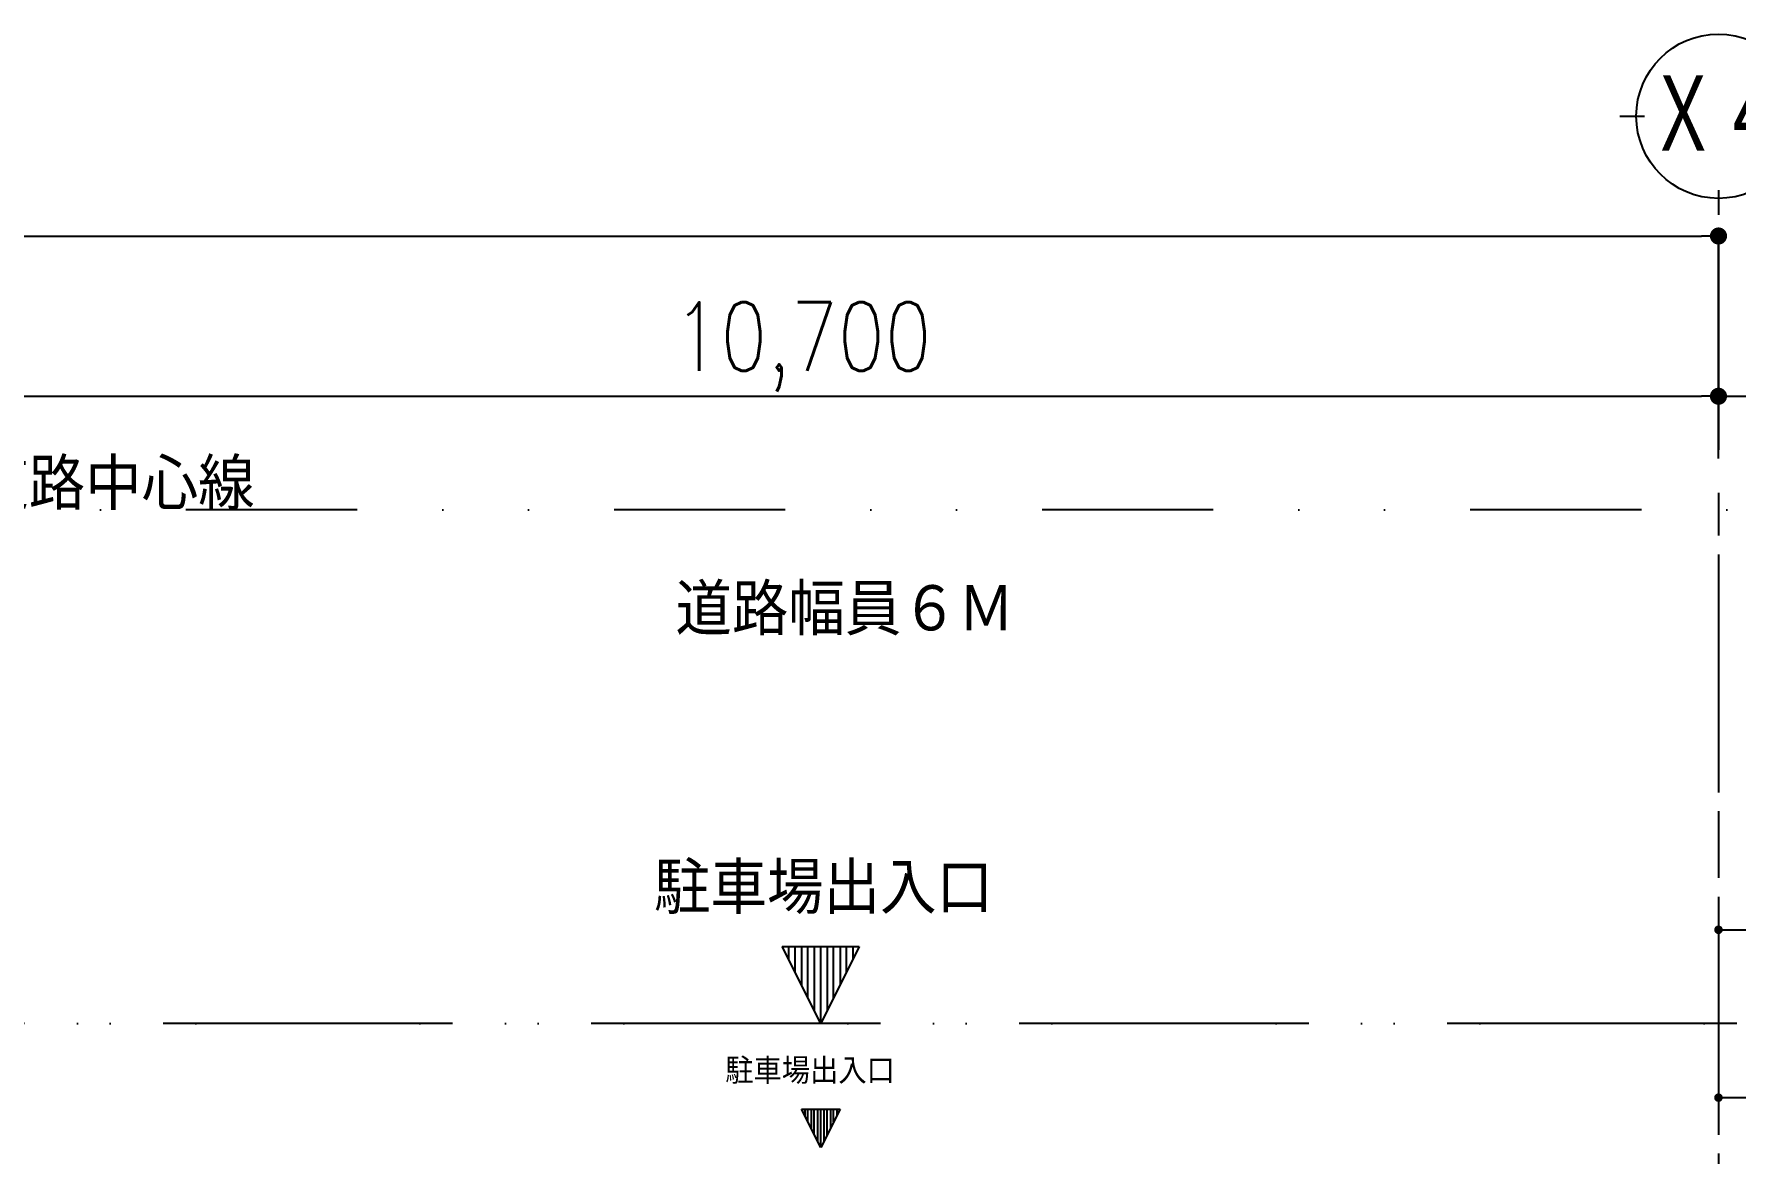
# Model space of a CAD drawing. Header units: millimetres. Extents: x 15495 to 166182, y -39946 to 18307.
# Drawn here: x 46602 to 56543, y -21441 to -14899 of the extents above; entities that cross this region are included whole.
import ezdxf
from ezdxf.enums import TextEntityAlignment as Align

# ---------------------------------------------------------------- set-up
doc = ezdxf.new("R2010")
doc.units = ezdxf.units.MM
doc.header["$LTSCALE"] = 1000
doc.linetypes.add('CENTER', pattern=[2, 1.25, -0.25, 0.25, -0.25])
doc.linetypes.add('DIVIDEX2', pattern=[2.5, 1, -0.5, 0, -0.5, 0, -0.5])
doc.layers.get('0').update_dxf_attribs({"linetype": 'CONTINUOUS'})
for name, color, linetype in [('1F-A_SITE-100', 1, 'DIVIDEX2'), ('1F-A_SITE-50', 1, 'DIVIDEX2'), ('1F-E_DIM-100', 3, 'CONTINUOUS'), ('1F-E_DIM-50', 3, 'CONTINUOUS'), ('1F-E_GRID-100', 1, 'CENTER'), ('1F-E_GRID-50', 1, 'CENTER'), ('1F-E_TEXT-100', 3, 'CONTINUOUS'), ('1F-E_TEXT-50', 3, 'CONTINUOUS')]:
    doc.layers.add(name, color=color, linetype=linetype)
doc.styles.add('DIM', font='romans.shx', dxfattribs={"width": 0.8, "bigfont": 'bigfont.shx'})
doc.styles.get("Standard").update_dxf_attribs({"font": 'txt.shx', "bigfont": 'bigfont.shx'})
doc.dimstyles.new('DIM100_4_3', dxfattribs={"dimscale": 100, "dimtxt": 4, "dimasz": 1, "dimexe": 0, "dimexo": 1, "dimgap": 0.5, "dimtad": 1, "dimdec": 1, "dimdsep": 46, "dimlunit": 6, "dimtxsty": 'DIM', "dimblk1": 'DOT', "dimblk2": 'DOT', "dimsah": 1, "dimcen": 1, "dimclrd": 256, "dimclre": 256, "dimclrt": 256, "dimadec": 0, "dimazin": 0, "dimtfac": 1, "dimtdec": 1, "dimtix": 1, "dimtmove": 2, "dimatfit": 3, "dimldrblk": 'DOT', "dimfxl": 1, "dimtvp": 0.833333, "dimtolj": 1, "dimarcsym": 0})
doc.dimstyles.new('DIM100_5_3', dxfattribs={"dimscale": 100, "dimtxt": 5, "dimasz": 1, "dimexe": 0, "dimexo": 1, "dimgap": 0.5, "dimtad": 1, "dimdec": 1, "dimdsep": 46, "dimlunit": 6, "dimtxsty": 'DIM', "dimblk1": 'DOT', "dimblk2": 'DOT', "dimsah": 1, "dimcen": 1, "dimclrd": 256, "dimclre": 256, "dimclrt": 256, "dimadec": 0, "dimazin": 0, "dimtfac": 1, "dimtdec": 1, "dimtix": 1, "dimtmove": 2, "dimatfit": 3, "dimldrblk": 'DOT', "dimfxl": 1, "dimtvp": 0.833333, "dimtolj": 1, "dimarcsym": 0})
doc.dimstyles.new('DIM50_3_3', dxfattribs={"dimscale": 50, "dimtxt": 3, "dimasz": 1, "dimexe": 0, "dimexo": 1, "dimgap": 0.5, "dimtad": 1, "dimdec": 1, "dimdsep": 46, "dimlunit": 6, "dimtxsty": 'DIM', "dimblk1": 'DOT', "dimblk2": 'DOT', "dimsah": 1, "dimcen": 1, "dimclrd": 256, "dimclre": 256, "dimclrt": 256, "dimadec": 0, "dimazin": 0, "dimtfac": 1, "dimtdec": 1, "dimtix": 1, "dimtmove": 2, "dimatfit": 3, "dimldrblk": 'DOT', "dimfxl": 1, "dimtvp": 0.833333, "dimtolj": 1, "dimarcsym": 0})

# ---------------------------------------------------------------- blocks, each defined once
blk = doc.blocks.new('DOT')
at = {"color": 0, "linetype": 'ByBlock'}
blk.add_line((-0.5, 0), (-1, 0), dxfattribs=at)
at = {"color": 0, "linetype": 'ByBlock', "const_width": 0.5}
blk.add_lwpolyline([(-0.25, 0, 1), (0.25, 0, 1)], format="xyb", close=True, dxfattribs=at)
blk = doc.blocks.new('*D922')
at = {"layer": '1F-E_DIM-100', "lineweight": -2}
for p, q in [((30040.7, -17378.7), (30040.7, -16078.7)), ((30140.7, -16078.7), (56340.7, -16078.7)), ((56440.7, -17378.7), (56440.7, -16078.7))]:
    blk.add_line(p, q, dxfattribs=at)
at = {"layer": '1F-E_DIM-100', "lineweight": -2, "xscale": 100, "yscale": 100, "zscale": 100, "rotation": 180}
blk.add_blockref('DOT', (30040.7, -16078.7), dxfattribs=at)
at = {"layer": '1F-E_DIM-100', "lineweight": -2, "xscale": 100, "yscale": 100, "zscale": 100}
blk.add_blockref('DOT', (56440.7, -16078.7), dxfattribs=at)
at = {"layer": '1F-E_DIM-100', "insert": (43240.7, -15731.1), "char_height": 500, "attachment_point": 5, "style": 'DIM'}
blk.add_mtext('\\A1;26,400', dxfattribs=at)
blk = doc.blocks.new('_DOT')
at = {"color": 0, "linetype": 'ByBlock'}
blk.add_line((-0.5, 0), (-1, 0), dxfattribs=at)
at = {"color": 0, "linetype": 'ByBlock', "const_width": 0.5}
blk.add_lwpolyline([(-0.25, 0, 1), (0.25, 0, 1)], format="xyb", close=True, dxfattribs=at)
blk = doc.blocks.new('*D925')
at = {"layer": '1F-E_DIM-100', "lineweight": -2}
for p, q in [((45740.7, -17378.7), (45740.7, -17014.8)), ((45840.7, -17014.8), (56340.7, -17014.8)), ((56440.7, -17378.7), (56440.7, -17014.8))]:
    blk.add_line(p, q, dxfattribs=at)
at = {"layer": '1F-E_DIM-100', "lineweight": -2, "xscale": 100, "yscale": 100, "zscale": 100, "rotation": 180}
blk.add_blockref('DOT', (45740.7, -17014.8), dxfattribs=at)
at = {"layer": '1F-E_DIM-100', "lineweight": -2, "xscale": 100, "yscale": 100, "zscale": 100}
blk.add_blockref('DOT', (56440.7, -17014.8), dxfattribs=at)
at = {"layer": '1F-E_DIM-100', "insert": (51090.7, -16726.7), "char_height": 400, "attachment_point": 5, "style": 'DIM'}
blk.add_mtext('\\A1;10,700', dxfattribs=at)
blk = doc.blocks.new('*D926')
at = {"layer": '1F-E_DIM-100', "lineweight": -2}
for p, q in [((56440.7, -17378.7), (56440.7, -17014.8)), ((56540.7, -17014.8), (60390.7, -17014.8)), ((60490.7, -19178.7), (60490.7, -17014.8))]:
    blk.add_line(p, q, dxfattribs=at)
at = {"layer": '1F-E_DIM-100', "lineweight": -2, "xscale": 100, "yscale": 100, "zscale": 100, "rotation": 180}
blk.add_blockref('DOT', (56440.7, -17014.8), dxfattribs=at)
at = {"layer": '1F-E_DIM-100', "lineweight": -2, "xscale": 100, "yscale": 100, "zscale": 100}
blk.add_blockref('DOT', (60490.7, -17014.8), dxfattribs=at)
at = {"layer": '1F-E_DIM-100', "insert": (58465.7, -16726.7), "char_height": 400, "attachment_point": 5, "style": 'DIM'}
blk.add_mtext('\\A1;4,050', dxfattribs=at)
blk = doc.blocks.new('*D804')
at = {"layer": '1F-E_DIM-50', "lineweight": -2}
for p, q in [((56440.7, -20060.4), (56440.7, -20131.5)), ((56490.7, -20131.5), (60440.7, -20131.5)), ((60490.7, -20628.7), (60490.7, -20131.5))]:
    blk.add_line(p, q, dxfattribs=at)
at = {"layer": '1F-E_DIM-50', "lineweight": -2, "xscale": 50, "yscale": 50, "zscale": 50, "rotation": 180}
blk.add_blockref('DOT', (56440.7, -20131.5), dxfattribs=at)
at = {"layer": '1F-E_DIM-50', "lineweight": -2, "xscale": 50, "yscale": 50, "zscale": 50}
blk.add_blockref('DOT', (60490.7, -20131.5), dxfattribs=at)
at = {"layer": '1F-E_DIM-50', "insert": (58465.7, -20017.2), "char_height": 150, "attachment_point": 5, "style": 'DIM'}
blk.add_mtext('\\A1;4,050', dxfattribs=at)
blk = doc.blocks.new('*D803')
at = {"layer": '1F-E_DIM-50', "lineweight": -2}
for p, q in [((56440.7, -21116.1), (56440.7, -21112.2)), ((56490.7, -21112.2), (59990.7, -21112.2)), ((60040.7, -21372.2), (60040.7, -21112.2))]:
    blk.add_line(p, q, dxfattribs=at)
at = {"layer": '1F-E_DIM-50', "lineweight": -2, "xscale": 50, "yscale": 50, "zscale": 50, "rotation": 180}
blk.add_blockref('DOT', (56440.7, -21112.2), dxfattribs=at)
at = {"layer": '1F-E_DIM-50', "lineweight": -2, "xscale": 50, "yscale": 50, "zscale": 50}
blk.add_blockref('DOT', (60040.7, -21112.2), dxfattribs=at)
at = {"layer": '1F-E_DIM-50', "insert": (58240.7, -20997.9), "char_height": 150, "attachment_point": 5, "style": 'DIM'}
blk.add_mtext('\\A1;3,600', dxfattribs=at)
blk = doc.blocks.new('1F-BLOCK_100')
at = {"layer": '1F-A_SITE-100'}
for p, q in [((33450, 16900), (-5547.85, 16900)), ((33316.3, 13900), (450, 13900))]:
    blk.add_line(p, q, dxfattribs=at)
at = {"layer": '1F-E_GRID-100', "color": 3, "linetype": 'Continuous'}
for p, q in [((25824, 19200), (25968, 19200)), ((26400, 18768), (26400, 18624))]:
    blk.add_line(p, q, dxfattribs=at)
at = {"layer": '1F-E_GRID-100'}
blk.add_line((26400, 18500), (26400, -3400), dxfattribs=at)
at = {"layer": '1F-E_GRID-100', "color": 3, "linetype": 'Continuous'}
blk.add_circle((26400, 19200), 480, dxfattribs=at)
at = {"layer": '1F-E_TEXT-100'}
for p, q in [((20931.35, 14350), (21381.35, 14350)), ((21156.35, 13900), (20931.35, 14350)), ((20968.85, 14350), (20968.85, 14275)), ((21006.35, 14200), (21006.35, 14350)), ((21043.85, 14350), (21043.85, 14125)), ((21081.35, 14050), (21081.35, 14350)), ((21118.85, 14350), (21118.85, 13975)), ((21381.35, 14350), (21156.35, 13900)), ((21156.35, 13900), (21156.35, 14350)), ((21193.85, 14350), (21193.85, 13975)), ((21231.35, 14050), (21231.35, 14350)), ((21268.85, 14350), (21268.85, 14125)), ((21306.35, 14200), (21306.35, 14350)), ((21343.85, 14350), (21343.85, 14275))]:
    blk.add_line(p, q, dxfattribs=at)
at = {"layer": '1F-E_GRID-100', "color": 3, "linetype": 'Continuous', "width": 0.75}
blk.add_text('Ｘ４', height=500, dxfattribs=at).set_placement((26400, 19200), align=Align.MIDDLE)
at = {"layer": '1F-E_TEXT-100'}
for s, p in [('道路中心線', (16199.93, 16900)), ('道路幅員６Ｍ', (20307.43, 16167.5)), ('駐車場出入口', (20182.43, 14540.23))]:
    blk.add_text(s, height=300, dxfattribs=at).set_placement(p)
at = {"layer": '1F-E_DIM-100'}
for base, p1, p2, dimstyle, picture, middle in [((26400, 18500), (0, 17100), (26400, 17100), 'DIM100_5_3', '*D922', (13200, 18847.62)), ((26400, 17563.95), (15700, 17100), (26400, 17100), 'DIM100_4_3', '*D925', (21050, 17852.05)), ((30450, 17563.95), (26400, 17100), (30450, 15300), 'DIM100_4_3', '*D926', (28425, 17852.05))]:
    dim = blk.add_linear_dim(base=base, p1=p1, p2=p2, dimstyle=dimstyle, dxfattribs=at)
    dim.commit()
    dim.dimension.update_dxf_attribs({"geometry": picture, "text_midpoint": middle, "insert": (-30040.71, 34578.74)})
blk = doc.blocks.new('1F-BLOCK_50')
at = {"layer": '1F-A_SITE-50'}
blk.add_line((31507, 13900), (450, 13900), dxfattribs=at)
at = {"layer": '1F-E_GRID-50'}
blk.add_line((26400, 16639.66), (26400, -3400), dxfattribs=at)
at = {"layer": '1F-E_TEXT-50'}
for p, q in [((21156.35, 13175.21), (21043.85, 13400.21)), ((21043.85, 13400.21), (21268.85, 13400.21)), ((21062.6, 13400.21), (21062.6, 13362.71)), ((21081.35, 13325.21), (21081.35, 13400.21)), ((21100.1, 13400.21), (21100.1, 13287.71)), ((21118.85, 13250.21), (21118.85, 13400.21)), ((21137.6, 13400.21), (21137.6, 13212.71)), ((21268.85, 13400.21), (21156.35, 13175.21)), ((21156.35, 13175.21), (21156.35, 13400.21)), ((21175.1, 13400.21), (21175.1, 13212.71)), ((21193.85, 13250.21), (21193.85, 13400.21)), ((21212.6, 13400.21), (21212.6, 13287.71)), ((21231.35, 13325.21), (21231.35, 13400.21)), ((21250.1, 13400.21), (21250.1, 13362.71))]:
    blk.add_line(p, q, dxfattribs=at)
blk.add_text('駐車場出入口', height=150, dxfattribs=at).set_placement((20599.08, 13547.33))
at = {"layer": '1F-E_DIM-50'}
for base, p1, p2, picture, middle in [((30450, 14447.26), (26400, 14568.35), (30450, 13900), '*D804', (28425, 14561.55)), ((30000, 13466.56), (26400, 13412.68), (30000, 13156.56), '*D803', (28200, 13580.85))]:
    dim = blk.add_linear_dim(base=base, p1=p1, p2=p2, dimstyle='DIM50_3_3', dxfattribs=at)
    dim.commit()
    dim.dimension.update_dxf_attribs({"geometry": picture, "text_midpoint": middle, "insert": (-30040.71, 34578.74)})

msp = doc.modelspace()

# ---------------------------------------------------------------- block references
for name in ['1F-BLOCK_100', '1F-BLOCK_50']:
    msp.add_blockref(name, (30040.7, -34578.7))

doc.saveas('drawing.dxf')
